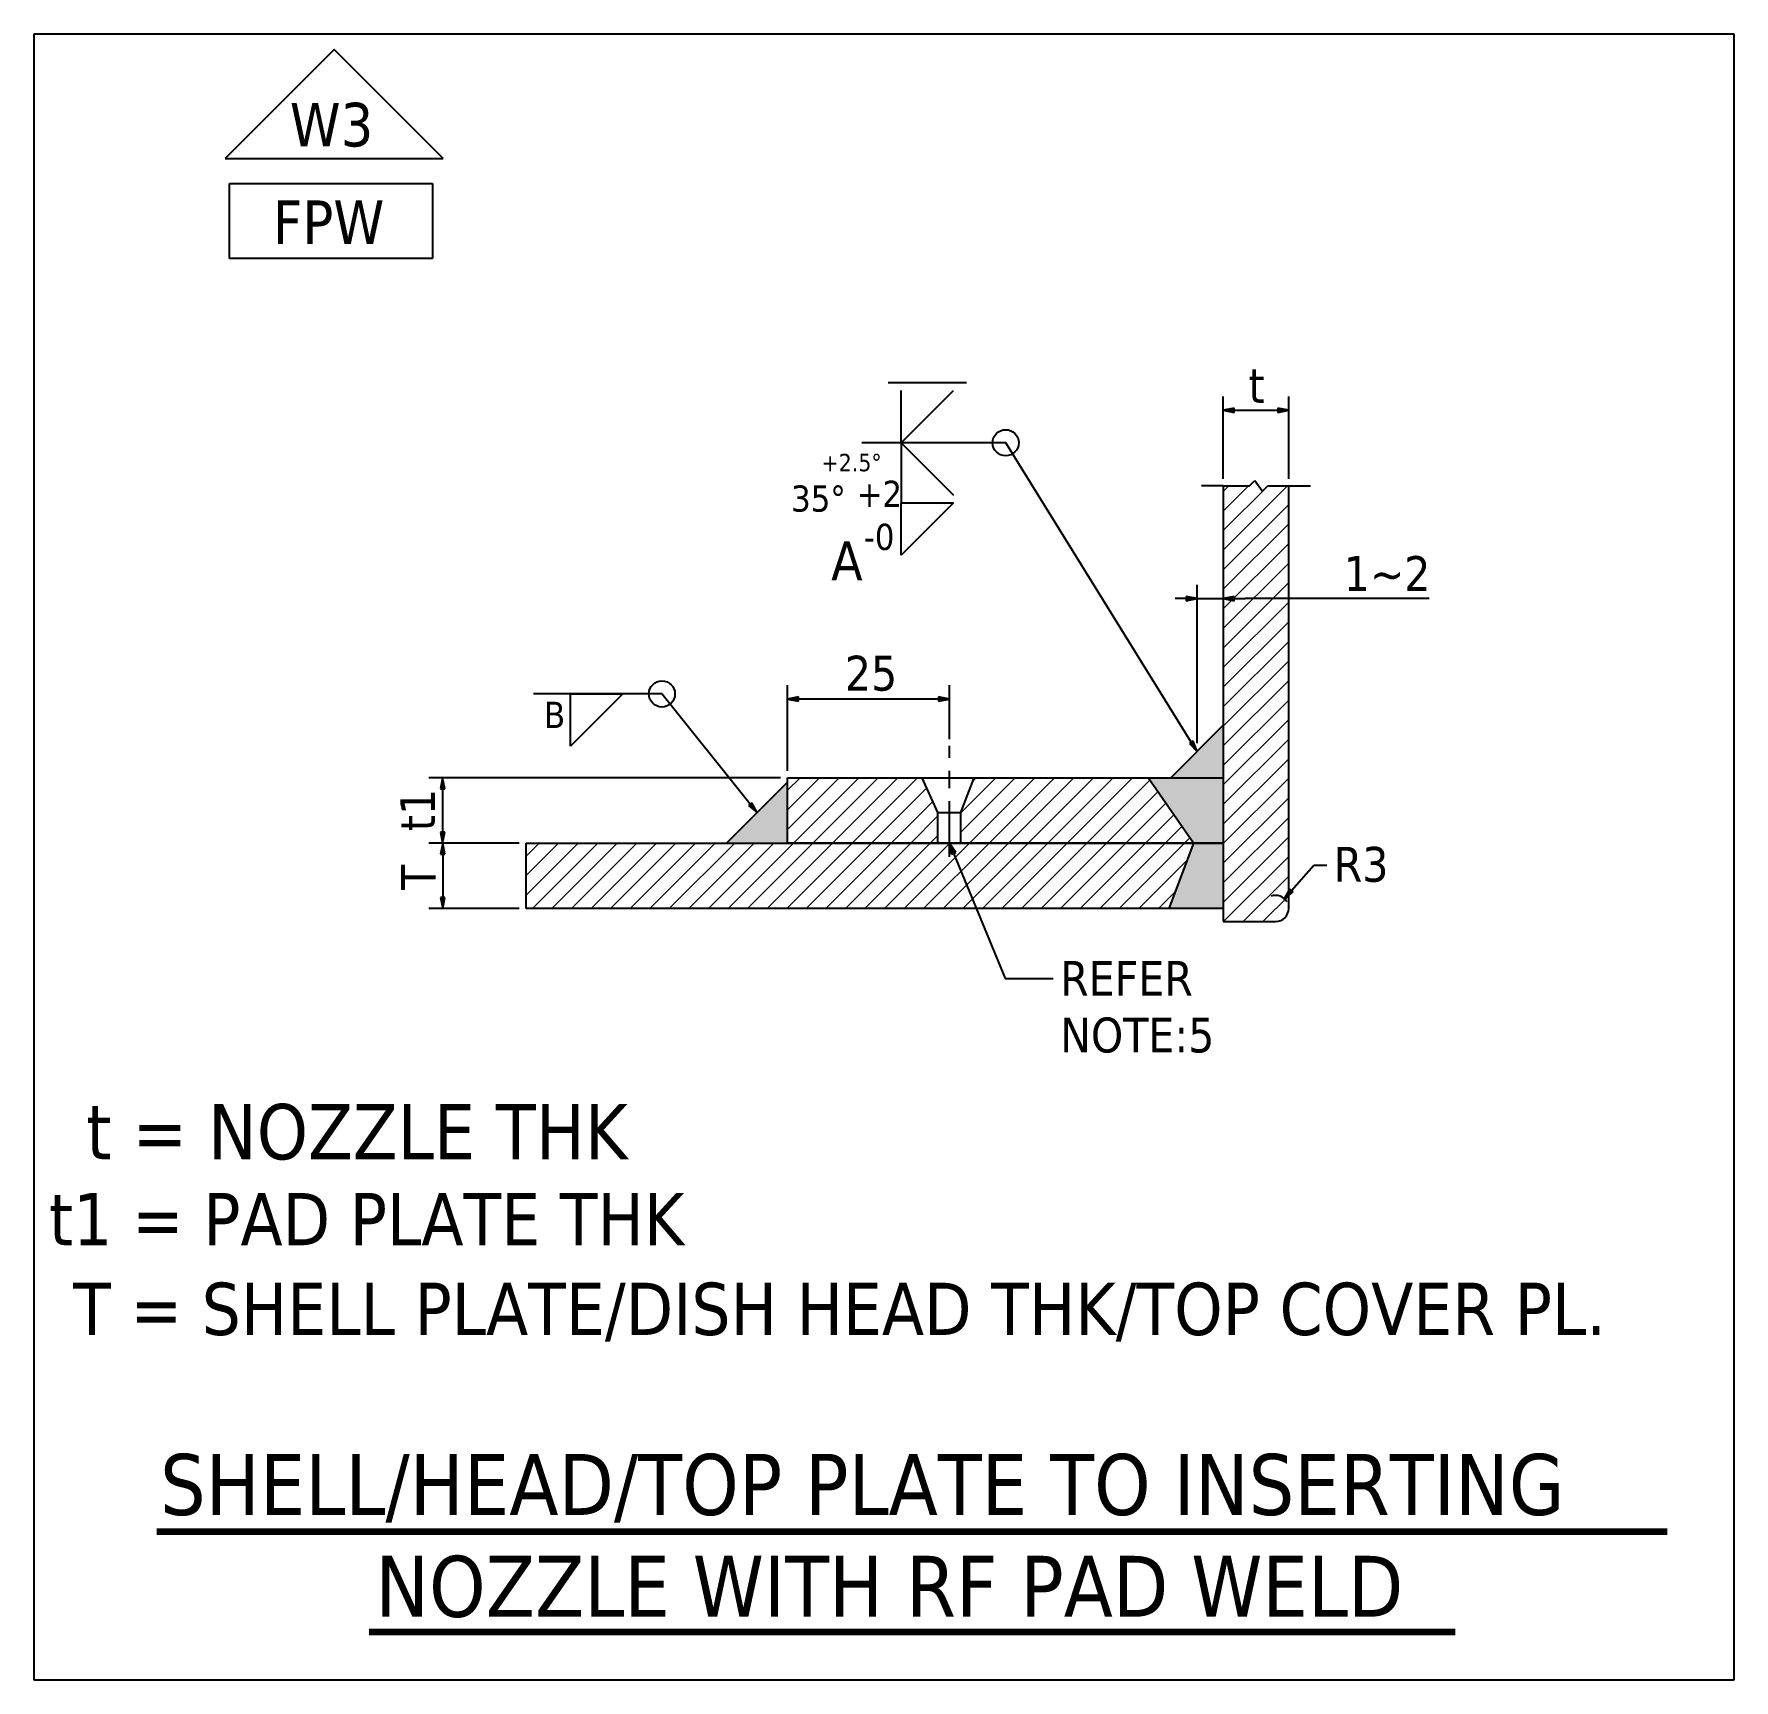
# Model space of a CAD drawing. Header units: millimetres. Extents: x 69 to 459, y 16 to 394.
import ezdxf

# ---------------------------------------------------------------- set-up
doc = ezdxf.new("R2010")
doc.units = ezdxf.units.MM
for name, color, linetype, lineweight in [('Centerline (ANSI)', 7, 'Continuous', 25), ('Dimension (ANSI)', 7, 'Continuous', 25), ('Hatch (ANSI)', 7, 'Continuous', 18), ('Sketch Geometry (ANSI)', 7, 'Continuous', 25), ('Symbol (ANSI)', 7, 'Continuous', 25)]:
    doc.layers.add(name, color=color, linetype=linetype, lineweight=lineweight)

msp = doc.modelspace()

# ---------------------------------------------------------------- linework, layer by layer
for p, q in [((68.68, 15.93), (68.68, 393.69)), ((68.68, 393.69), (458.83, 393.69)), ((458.83, 393.69), (458.83, 15.93)), ((458.83, 15.93), (68.68, 15.93))]:
    msp.add_line(p, q)
at = {"layer": 'Centerline (ANSI)'}
for p, q in [((278.78, 227.6), (278.78, 230.34)), ((278.78, 220.62), (278.78, 224.61)), ((278.78, 214.99), (278.78, 217.62)), ((278.78, 207.99), (278.78, 214.99)), ((278.78, 204.81), (278.78, 207.99))]:
    msp.add_line(p, q, dxfattribs=at)
at = {"layer": 'Dimension (ANSI)'}
for p, q in [((341.63, 291.59), (341.63, 310.49)), ((356.63, 291.59), (356.63, 310.49)), ((344.13, 307.82), (341.63, 307.32)), ((341.63, 307.32), (344.13, 306.82)), ((344.13, 307.32), (341.63, 307.32)), ((344.13, 306.82), (344.13, 307.82)), ((344.13, 307.32), (354.13, 307.32)), ((354.13, 307.82), (354.13, 306.82)), ((356.63, 307.32), (354.13, 307.82)), ((354.13, 306.82), (356.63, 307.32)), ((354.13, 307.32), (356.63, 307.32)), ((335.6, 230.91), (335.6, 267.29)), ((333.1, 264.12), (330.6, 264.12)), ((333.1, 264.62), (333.1, 263.62)), ((335.6, 264.12), (333.1, 264.62)), ((333.1, 263.62), (335.6, 264.12)), ((333.1, 264.12), (335.6, 264.12)), ((335.6, 264.12), (341.63, 264.12)), ((344.13, 264.62), (341.63, 264.12)), ((341.63, 264.12), (344.13, 263.62)), ((344.13, 264.12), (341.63, 264.12)), ((344.13, 263.62), (344.13, 264.62)), ((344.13, 264.12), (346.63, 264.12)), ((388.84, 264.12), (346.63, 264.12)), ((241.63, 224.59), (241.63, 244.24)), ((278.78, 231.84), (278.78, 244.24)), ((244.13, 241.56), (241.63, 241.06)), ((241.63, 241.06), (244.13, 240.56)), ((244.13, 241.06), (241.63, 241.06)), ((244.13, 240.56), (244.13, 241.56)), ((276.28, 241.06), (244.13, 241.06)), ((276.28, 241.56), (276.28, 240.56)), ((278.78, 241.06), (276.28, 241.56)), ((276.28, 240.56), (278.78, 241.06)), ((276.28, 241.06), (278.78, 241.06)), ((240.03, 222.99), (159.28, 222.99)), ((162.46, 222.99), (161.96, 220.49)), ((162.96, 220.49), (162.46, 222.99)), ((162.46, 220.49), (162.46, 222.99)), ((161.96, 220.49), (162.96, 220.49)), ((162.46, 220.49), (162.46, 210.49)), ((180.03, 207.99), (159.28, 207.99)), ((180.03, 207.99), (159.3, 207.99)), ((162.96, 210.49), (161.96, 210.49)), ((161.96, 210.49), (162.46, 207.99)), ((162.48, 207.99), (161.98, 205.49)), ((162.46, 207.99), (162.96, 210.49)), ((162.46, 210.49), (162.46, 207.99)), ((162.98, 205.49), (162.48, 207.99)), ((162.48, 205.49), (162.48, 207.99)), ((161.98, 205.49), (162.98, 205.49)), ((162.48, 205.49), (162.48, 195.49)), ((357.25, 197.12), (362.37, 202.96)), ((362.37, 202.96), (365.37, 202.96)), ((162.98, 195.49), (161.98, 195.49)), ((161.98, 195.49), (162.48, 192.99)), ((162.48, 192.99), (162.98, 195.49)), ((162.48, 195.49), (162.48, 192.99)), ((356.88, 197.45), (355.61, 195.24)), ((357.25, 197.12), (355.61, 195.24)), ((355.61, 195.24), (357.63, 196.79)), ((357.63, 196.79), (356.88, 197.45)), ((180.03, 192.99), (159.3, 192.99))]:
    msp.add_line(p, q, dxfattribs=at)
msp.add_arc((353.63, 192.99), 3, 30.5616, 109.3873, dxfattribs=at)
at = {"layer": 'Dimension (ANSI)', "linetype": 'Continuous'}
for points in [[(344.13, 307.82), (344.13, 307.32), (341.63, 307.32)], [(341.63, 307.32), (344.13, 307.32), (344.13, 306.82)], [(354.13, 307.82), (356.63, 307.32), (354.13, 307.32)], [(354.13, 307.32), (356.63, 307.32), (354.13, 306.82)], [(333.1, 264.62), (335.6, 264.12), (333.1, 264.12)], [(333.1, 264.12), (335.6, 264.12), (333.1, 263.62)], [(344.13, 264.62), (344.13, 264.12), (341.63, 264.12)], [(341.63, 264.12), (344.13, 264.12), (344.13, 263.62)], [(244.13, 241.56), (244.13, 241.06), (241.63, 241.06)], [(241.63, 241.06), (244.13, 241.06), (244.13, 240.56)], [(276.28, 241.56), (278.78, 241.06), (276.28, 241.06)], [(276.28, 241.06), (278.78, 241.06), (276.28, 240.56)], [(162.46, 222.99), (162.96, 220.49), (161.96, 220.49)], [(161.96, 210.49), (162.96, 210.49), (162.46, 207.99)], [(162.48, 207.99), (162.98, 205.49), (161.98, 205.49)], [(161.98, 195.49), (162.98, 195.49), (162.48, 192.99)], [(356.5, 196.79), (357.63, 196.79), (355.61, 195.24)], [(356.88, 197.45), (357.63, 196.79), (356.5, 196.79)]]:
    msp.add_solid(points, dxfattribs=at)
at = {"layer": 'Hatch (ANSI)', "linetype": 'Continuous'}
for p, q in [((341.63, 288.69), (342.92, 289.99)), ((341.63, 284.2), (347.41, 289.99)), ((341.63, 279.71), (351.9, 289.99)), ((341.63, 275.22), (356.39, 289.99)), ((341.63, 270.73), (356.63, 285.73)), ((341.63, 266.24), (356.63, 281.24)), ((341.63, 261.75), (356.63, 276.75)), ((341.63, 257.26), (356.63, 272.26)), ((341.63, 252.77), (356.63, 267.77)), ((341.63, 248.28), (356.63, 263.28)), ((341.63, 243.79), (356.63, 258.79)), ((341.63, 239.3), (356.63, 254.3)), ((341.63, 234.81), (356.63, 249.81)), ((341.63, 230.32), (356.63, 245.32)), ((341.63, 225.83), (356.63, 240.83)), ((341.63, 221.34), (356.63, 236.34)), ((341.63, 216.85), (356.63, 231.85)), ((341.63, 212.36), (356.63, 227.36)), ((241.63, 220.12), (244.49, 222.99)), ((241.63, 215.63), (248.98, 222.99)), ((241.63, 211.14), (253.47, 222.99)), ((242.96, 207.99), (257.96, 222.99)), ((247.45, 207.99), (262.45, 222.99)), ((251.94, 207.99), (266.94, 222.99)), ((256.43, 207.99), (271.43, 222.99)), ((281.42, 210.53), (293.88, 222.99)), ((281.44, 215.03), (289.39, 222.99)), ((283.37, 207.99), (298.37, 222.99)), ((284.19, 222.27), (284.9, 222.99)), ((287.86, 207.99), (302.86, 222.99)), ((292.35, 207.99), (307.35, 222.99)), ((296.84, 207.99), (311.84, 222.99)), ((301.33, 207.99), (316.33, 222.99)), ((305.82, 207.99), (320.82, 222.99)), ((310.31, 207.99), (324.76, 222.43)), ((341.63, 207.87), (356.63, 222.87)), ((260.92, 207.99), (273.59, 220.65)), ((314.8, 207.99), (326.6, 219.78)), ((265.41, 207.99), (274.98, 217.56)), ((319.29, 207.99), (328.44, 217.13)), ((341.63, 203.38), (356.63, 218.38)), ((269.9, 207.99), (276.14, 214.22)), ((323.78, 207.99), (330.28, 214.48)), ((328.27, 207.99), (332.12, 211.83)), ((341.63, 198.89), (356.63, 213.89)), ((181.63, 205.03), (184.59, 207.99)), ((181.63, 200.54), (189.08, 207.99)), ((181.63, 196.05), (193.57, 207.99)), ((183.06, 192.99), (198.06, 207.99)), ((187.55, 192.99), (202.55, 207.99)), ((192.04, 192.99), (207.04, 207.99)), ((196.53, 192.99), (211.53, 207.99)), ((201.02, 192.99), (216.02, 207.99)), ((205.51, 192.99), (220.51, 207.99)), ((210, 192.99), (225, 207.99)), ((214.49, 192.99), (229.49, 207.99)), ((218.98, 192.99), (233.98, 207.99)), ((223.47, 192.99), (238.47, 207.99)), ((227.96, 192.99), (242.96, 207.99)), ((232.45, 192.99), (247.45, 207.99)), ((236.94, 192.99), (251.94, 207.99)), ((241.43, 192.99), (256.43, 207.99)), ((245.92, 192.99), (260.92, 207.99)), ((250.41, 192.99), (265.41, 207.99)), ((254.9, 192.99), (269.9, 207.99)), ((259.39, 192.99), (274.39, 207.99)), ((263.88, 192.99), (278.88, 207.99)), ((268.37, 192.99), (283.37, 207.99)), ((272.86, 192.99), (287.86, 207.99)), ((274.39, 207.99), (276.14, 209.73)), ((277.35, 192.99), (292.35, 207.99)), ((281.84, 192.99), (296.84, 207.99)), ((286.33, 192.99), (301.33, 207.99)), ((290.82, 192.99), (305.82, 207.99)), ((295.31, 192.99), (310.31, 207.99)), ((299.8, 192.99), (314.8, 207.99)), ((304.29, 192.99), (319.29, 207.99)), ((308.78, 192.99), (323.78, 207.99)), ((313.27, 192.99), (328.27, 207.99)), ((317.76, 192.99), (332.76, 207.99)), ((332.76, 207.99), (333.96, 209.18)), ((341.63, 194.4), (356.63, 209.4)), ((322.25, 192.99), (333.28, 204.01)), ((341.7, 189.99), (356.63, 204.91)), ((346.19, 189.99), (356.63, 200.42)), ((326.74, 192.99), (330.53, 196.77)), ((350.68, 189.99), (356.63, 195.93))]:
    msp.add_line(p, q, dxfattribs=at)
for points in [[(341.63, 235.03), (341.63, 222.99), (329.58, 222.99)], [(324.38, 222.99), (341.63, 222.99), (334.79, 207.99)], [(341.63, 222.99), (341.63, 207.99), (334.79, 207.99)], [(241.63, 221.99), (241.63, 207.99), (227.63, 207.99)], [(334.79, 207.99), (341.63, 192.99), (329.09, 192.99)], [(334.79, 207.99), (341.63, 207.99), (341.63, 192.99)]]:
    msp.add_solid(points, dxfattribs=at)
at = {"layer": 'Sketch Geometry (ANSI)'}
for p, q in [((137.59, 390.15), (112.59, 365.15)), ((162.59, 365.15), (137.59, 390.15)), ((112.59, 365.15), (162.59, 365.15)), ((113.54, 359.41), (160.1, 359.41)), ((113.54, 342.14), (113.54, 359.41)), ((160.1, 359.41), (160.1, 342.14)), ((160.1, 342.14), (113.54, 342.14)), ((341.63, 289.99), (336.63, 289.99)), ((341.63, 289.99), (341.63, 189.99)), ((341.63, 289.99), (347.63, 289.99)), ((347.63, 289.99), (348.89, 291.25)), ((348.89, 291.25), (350.62, 288.75)), ((350.62, 288.75), (351.86, 289.99)), ((351.86, 289.99), (356.63, 289.99)), ((356.63, 192.99), (356.63, 289.99)), ((356.63, 289.99), (361.63, 289.99)), ((329.58, 222.99), (341.63, 235.03)), ((241.63, 207.99), (241.63, 222.99)), ((241.63, 222.99), (341.63, 222.99)), ((276.14, 214.99), (272.54, 222.99)), ((281.42, 214.99), (284.46, 222.99)), ((334.79, 207.99), (324.38, 222.99)), ((341.63, 222.99), (341.63, 207.99)), ((241.63, 221.99), (227.63, 207.99)), ((276.14, 207.99), (276.14, 214.99)), ((276.14, 214.99), (281.42, 214.99)), ((281.42, 207.99), (281.42, 214.99)), ((181.63, 192.99), (181.63, 207.99)), ((181.63, 207.99), (341.63, 207.99)), ((227.63, 207.99), (241.63, 207.99)), ((341.63, 207.99), (241.63, 207.99)), ((334.79, 207.99), (329.09, 192.99)), ((341.63, 207.99), (341.63, 192.99)), ((341.63, 192.99), (181.63, 192.99)), ((341.63, 189.99), (353.63, 189.99))]:
    msp.add_line(p, q, dxfattribs=at)
msp.add_arc((353.63, 192.99), 3, 270, 0, dxfattribs=at)
at = {"layer": 'Symbol (ANSI)'}
for p, q in [((264.68, 313.68), (282.68, 313.68)), ((267.68, 299.88), (279.68, 311.88)), ((267.68, 299.88), (267.68, 311.88)), ((291.68, 299.88), (258.68, 299.88)), ((267.68, 299.88), (279.68, 287.88)), ((267.68, 299.88), (267.68, 287.88)), ((334.29, 231.13), (291.68, 299.88)), ((267.68, 287.88), (267.68, 286.08)), ((267.68, 274.08), (267.68, 286.08)), ((279.68, 286.08), (267.68, 274.08)), ((267.68, 286.08), (279.68, 286.08)), ((212.79, 242.23), (183.32, 242.23)), ((191.79, 230.23), (191.79, 242.23)), ((203.79, 242.23), (191.79, 230.23)), ((191.79, 242.23), (203.79, 242.23)), ((233.06, 216.94), (212.79, 242.23)), ((334.71, 231.4), (333.86, 230.87)), ((333.86, 230.87), (335.6, 229.01)), ((334.29, 231.13), (335.6, 229.01)), ((335.6, 229.01), (334.71, 231.4)), ((233.45, 217.25), (232.67, 216.62)), ((232.67, 216.62), (234.63, 214.99)), ((233.06, 216.94), (234.63, 214.99)), ((234.63, 214.99), (233.45, 217.25)), ((280.21, 205.86), (278.88, 207.86)), ((279.74, 205.67), (278.88, 207.78)), ((278.88, 207.55), (279.28, 205.48)), ((279.28, 205.48), (280.21, 205.86)), ((279.74, 205.67), (291.53, 176.96)), ((291.53, 176.96), (302.58, 176.96))]:
    msp.add_line(p, q, dxfattribs=at)
at = {"layer": 'Symbol (ANSI)', "linetype": 'Continuous', "lineweight": 120}
for p, q in [((96.89, 50.03), (443.52, 50.03)), ((145.59, 26.98), (394.82, 26.98))]:
    msp.add_line(p, q, dxfattribs=at)
at = {"layer": 'Symbol (ANSI)'}
for centre in [(291.68, 299.88), (212.79, 242.23)]:
    msp.add_circle(centre, 3, dxfattribs=at)
at = {"layer": 'Symbol (ANSI)', "linetype": 'Continuous'}
for points in [[(334.71, 231.4), (334.91, 230.87), (333.86, 230.87)], [(333.86, 230.87), (334.91, 230.87), (335.6, 229.01)], [(233.45, 217.25), (233.78, 216.62), (232.67, 216.62)], [(232.67, 216.62), (233.78, 216.62), (234.63, 214.99)], [(278.79, 207.99), (280.21, 205.86), (279.21, 205.86)], [(279.21, 205.86), (280.21, 205.86), (279.28, 205.48)]]:
    msp.add_solid(points, dxfattribs=at)

# ---------------------------------------------------------------- texts
at = {"layer": 'Dimension (ANSI)', "attachment_point": 1}
for s, insert, char_height in [('\\fTahoma|b0|i0;\\W1.;t', (347.4, 317.03), 8), ('\\fTahoma|b0|i0;\\W1.;1~2', (369.28, 273.87), 7.98), ('\\fTahoma|b0|i0;\\W1.;25', (254.78, 251), 8), ('\\fTahoma|b0|i0;\\W1.;R3', (366.97, 207.13), 8)]:
    msp.add_mtext(s, dxfattribs=dict(at, insert=insert, char_height=char_height))
at = {"layer": 'Dimension (ANSI)', "char_height": 8, "attachment_point": 1, "rotation": 90}
for s, insert in [('\\fTahoma|b0|i0;\\W1.;t1', (152.72, 210.76)), ('\\fTahoma|b0|i0;\\W1.;T', (152.88, 197.26))]:
    msp.add_mtext(s, dxfattribs=dict(at, insert=insert))
at = {"layer": 'Symbol (ANSI)', "attachment_point": 1}
for s, insert, char_height in [('\\fTahoma|b0|i0;\\W1.;W3', (127.38, 377.89), 10), ('\\fTahoma|b0|i0;\\W1.;FPW', (123.49, 355.49), 10), ('\\fTahoma|b0|i0;\\W1.;+2.5°', (249.4, 297.34), 4), ('\\fTahoma|b0|i0;\\W1.;35°', (242.44, 290.07), 6), ('\\fTahoma|b0|i0;\\W1.;+2', (257.47, 291.17), 6), ('\\fTahoma|b0|i0;\\W1.; -0', (256.85, 281.29), 6), ('\\fTahoma|b0|i0;\\W1.;A', (251.61, 277.28), 9), ('\\fTahoma|b0|i0;\\W1.;B', (185.72, 240.43), 6), ('\\fTahoma|b0|i0;\\W1.;REFER', (304.18, 180.96), 8), ('\\fTahoma|b0|i0;\\W1.;NOTE:5', (304.18, 167.96), 8), ('\\fTahoma|b0|i0;\\W1.;t = NOZZLE THK', (80.64, 148.13), 12.7), ('\\fTahoma|b0|i0;\\W1.;t1 = PAD PLATE THK', (72.11, 127.7), 12), ('\\fTahoma|b0|i0;\\W1.;T = SHELL PLATE/DISH HEAD THK/TOP COVER PL.', (77.65, 107.11), 12), ('\\fTahoma|b0|i0;\\W1.;SHELL/HEAD/TOP PLATE TO INSERTING', (97.61, 67.81), 14), ('\\fTahoma|b0|i0;\\W1.;NOZZLE WITH RF PAD WELD', (146.99, 44.43), 14)]:
    msp.add_mtext(s, dxfattribs=dict(at, insert=insert, char_height=char_height))

doc.saveas('drawing.dxf')
